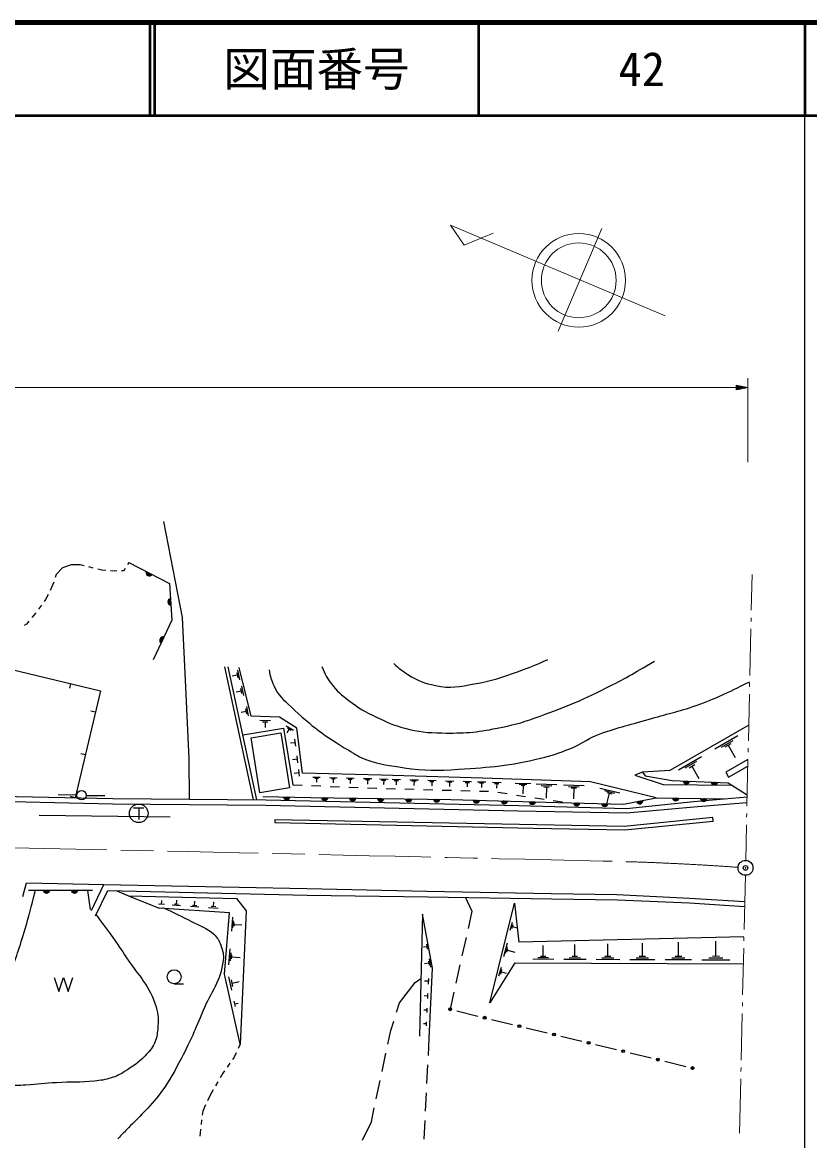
# Model space of a CAD drawing. Units: millimetres, scale not verified. Extents: x 40000 to 680000, y 20000 to 380000.
# Drawn here: x 495085 to 579500, y 260079 to 380000 of the extents above; entities that cross this region are included whole.
import ezdxf
from ezdxf.enums import TextEntityAlignment as Align

# ---------------------------------------------------------------- set-up
doc = ezdxf.new("R2010")
doc.units = ezdxf.units.MM
doc.header["$LTSCALE"] = 1000
doc.header["$PDMODE"] = 32
doc.header["$PDSIZE"] = 500
doc.linetypes.add('CHAIN', pattern=[18.5, 12, -1.5, 3.5, -1.5])
for name, color, linetype, lineweight in [('M-BGD', 7, 'Continuous', 25), ('M-BGD-EXST', 7, 'Continuous', 25), ('M-BGD-HTXT', 7, 'Continuous', 13), ('M-BMK', 2, 'CHAIN', 13), ('M-BMK-SRVR', 3, 'Continuous', 25), ('M-STR-HTXT', 7, 'Continuous', 13), ('M-STR-STRD', 7, 'Continuous', 25), ('M-TTL', 2, 'Continuous', 140), ('M-TTL-BAND', 7, 'Continuous', 25), ('M-TTL-LINE', 7, 'Continuous', 50)]:
    doc.layers.add(name, color=color, linetype=linetype, lineweight=lineweight)
doc.layers.add('M-OTRS', color=6, linetype='Continuous')
doc.layers.add('M-TTL-TXT', color=7, linetype='Continuous')
doc.styles.add('ＭＳ ゴシック', font='')
doc.styles.get('ＭＳ ゴシック').set_extended_font_data('MS Gothic')

msp = doc.modelspace()

# ---------------------------------------------------------------- linework, layer by layer
at = {"layer": 'M-BGD'}
for p, q in [((499391, 321522), (498709, 320804)), ((500324, 321809), (499391, 321522)), ((501292, 321809), (500324, 321809)), ((501710, 321711), (501292, 321809)), ((502684, 321483), (502197, 321597)), ((506093, 321417), (505957, 321199)), ((506495, 322060), (506358, 321841)), ((498709, 320804), (498597, 320459)), ((503589, 321271), (503171, 321369)), ((504021, 321236), (503589, 321271)), ((504952, 321163), (504519, 321197)), ((505204, 321172), (504952, 321163)), ((505957, 321199), (505704, 321190)), ((498332, 319638), (498065, 319091)), ((498444, 319983), (498332, 319638)), ((497579, 318095), (497421, 317886)), ((497846, 318642), (497579, 318095)), ((496517, 316690), (496359, 316481)), ((497120, 317488), (496818, 317089)), ((495534, 315476), (495264, 315317)), ((495788, 315785), (495534, 315476)), ((496359, 316481), (496105, 316172)), ((519851, 296638), (516801, 310887)), ((520209, 296635), (517160, 310884)), ((518130, 309981), (517586, 309871)), ((518078, 310236), (518181, 309726)), ((518163, 310518), (518368, 309498)), ((500246, 309096), (500129, 308609)), ((518542, 308294), (517998, 308185)), ((518491, 308549), (518594, 308039)), ((518576, 308832), (518781, 307811)), ((502912, 306033), (502426, 306148)), ((519076, 306115), (518532, 306005)), ((519024, 306370), (519127, 305860)), ((519109, 306652), (519314, 305632)), ((520547, 305169), (521707, 305133)), ((520832, 305005), (521412, 304987)), ((521122, 304996), (521103, 304378)), ((523379, 304576), (524147, 304086)), ((523698, 304228), (523436, 303819)), ((523506, 304351), (523890, 304106)), ((569349, 302098), (571811, 303518)), ((524316, 302755), (523825, 302692)), ((524269, 303124), (524364, 302387)), ((570059, 302289), (571290, 302999)), ((570461, 302302), (571077, 302657)), ((570769, 302480), (571526, 301166)), ((501829, 301443), (501342, 301558)), ((524499, 301339), (524594, 300602)), ((565457, 299854), (567919, 301274)), ((524546, 300970), (524055, 300907)), ((524686, 299886), (524781, 299149)), ((566167, 300045), (567398, 300755)), ((566570, 300058), (567185, 300413)), ((566878, 300236), (567635, 298923)), ((524733, 299518), (524242, 299454)), ((526243, 299065), (527032, 299045)), ((526438, 298955), (526832, 298945)), ((526635, 298950), (526624, 298529)), ((528015, 299019), (528837, 298997)), ((528217, 298904), (528629, 298893)), ((528423, 298898), (528411, 298459)), ((529820, 298971), (530677, 298948)), ((530031, 298851), (530459, 298840)), ((530245, 298845), (530233, 298388)), ((531659, 298922), (532551, 298899)), ((531879, 298798), (532325, 298786)), ((532102, 298792), (532089, 298316)), ((533383, 298877), (534292, 298851)), ((533606, 298750), (534061, 298736)), ((533834, 298743), (533820, 298258)), ((534728, 298838), (535637, 298811)), ((534952, 298710), (535406, 298697)), ((535179, 298703), (535165, 298218)), ((536639, 298782), (537545, 298755)), ((536862, 298654), (537315, 298641)), ((537088, 298648), (537074, 298164)), ((538546, 298726), (539448, 298699)), ((540450, 298670), (541349, 298643)), ((542350, 298614), (543246, 298587)), ((524096, 298228), (525095, 298189)), ((526094, 298150), (527093, 298111)), ((528093, 298072), (529092, 298033)), ((530091, 297994), (531090, 297955)), ((532090, 297915), (533068, 297877)), ((533068, 297877), (533089, 297877)), ((534088, 297848), (535088, 297820)), ((536088, 297792), (537087, 297764)), ((538087, 297736), (539086, 297708)), ((538768, 298599), (539219, 298585)), ((538994, 298592), (538979, 298111)), ((540086, 297679), (541086, 297651)), ((540671, 298543), (541120, 298530)), ((540896, 298537), (540882, 298057)), ((542085, 297623), (543085, 297595)), ((542570, 298488), (543018, 298475)), ((542794, 298481), (542780, 298003)), ((543870, 298569), (544766, 298543)), ((544084, 297567), (545084, 297538)), ((544091, 298443), (544538, 298430)), ((544314, 298436), (544300, 297959)), ((545482, 298515), (546435, 298481)), ((545716, 298379), (546192, 298362)), ((545954, 298371), (545936, 297863)), ((546077, 297440), (547066, 297291)), ((547942, 298427), (549615, 298367)), ((548356, 298300), (549193, 298270)), ((548561, 298181), (548980, 298166)), ((548771, 298174), (548739, 297281)), ((550180, 298347), (552408, 298267)), ((550731, 298178), (551846, 298138)), ((551005, 298019), (551562, 298000)), ((551283, 298010), (551241, 296821)), ((553109, 298242), (555338, 298162)), ((553661, 298073), (554775, 298033)), ((553934, 297915), (554491, 297895)), ((554213, 297905), (554170, 296716)), ((556997, 297888), (559154, 297373)), ((557502, 297615), (558581, 297358)), ((557738, 297407), (558277, 297279)), ((500936, 297127), (498937, 297176)), ((500746, 296854), (500259, 296969)), ((501936, 297108), (503936, 297077)), ((548055, 297142), (549044, 296993)), ((550033, 296845), (551022, 296696)), ((552011, 296547), (553000, 296399)), ((558007, 297343), (557733, 296193)), ((495122, 286275), (495520, 287711)), ((495520, 287711), (503819, 287540)), ((495747, 286930), (502600, 286930)), ((502384, 284849), (502115, 286894)), ((505202, 286885), (506466, 286316)), ((506466, 286316), (509757, 285024)), ((510315, 285386), (509681, 285430)), ((509998, 285408), (510028, 285830)), ((511828, 285397), (511389, 285428)), ((511609, 285413), (511641, 285881)), ((513558, 285276), (513591, 285745)), ((515575, 285153), (515613, 285696)), ((542599, 286162), (543280, 284674)), ((545217, 274843), (547872, 285535)), ((547872, 285535), (548321, 281355)), ((512040, 285265), (511161, 285326)), ((513989, 285128), (513110, 285189)), ((513778, 285260), (513338, 285291)), ((516075, 284981), (515057, 285053)), ((515830, 285135), (515321, 285171)), ((537994, 284351), (537671, 271291)), ((543280, 284674), (542871, 282835)), ((517532, 282529), (517657, 284049)), ((517664, 282900), (517727, 283660)), ((517781, 283082), (517812, 283462)), ((517797, 283272), (518607, 283205)), ((547406, 282635), (547643, 283495)), ((547580, 282818), (547699, 283248)), ((547639, 283033), (548098, 282906)), ((542655, 281859), (542222, 279906)), ((572458, 281927), (548321, 281355)), ((517237, 278947), (517378, 280656)), ((538452, 280873), (538082, 280811)), ((538406, 281151), (538498, 280596)), ((546700, 279830), (547107, 281300)), ((546900, 280170), (547103, 280905)), ((547049, 280327), (547151, 280694)), ((550936, 279818), (550941, 281017)), ((554328, 279822), (554333, 281098)), ((557868, 279827), (557874, 281182)), ((561564, 279832), (561570, 281269)), ((565422, 279837), (565429, 281361)), ((569449, 279842), (569456, 281456)), ((517386, 279365), (517457, 280220)), ((517518, 279569), (517553, 279996)), ((517536, 279783), (518447, 279708)), ((538703, 279569), (538850, 278693)), ((547100, 280511), (547884, 280294)), ((552059, 279513), (549810, 279523)), ((551498, 279665), (550373, 279670)), ((551217, 279817), (550655, 279819)), ((555522, 279498), (553131, 279508)), ((554925, 279660), (553729, 279665)), ((554627, 279821), (554029, 279823)), ((559137, 279483), (556597, 279494)), ((558503, 279655), (557233, 279660)), ((558186, 279825), (557551, 279828)), ((562911, 279466), (560215, 279478)), ((562237, 279649), (560890, 279655)), ((561901, 279830), (561227, 279833)), ((566849, 279450), (563992, 279462)), ((566136, 279643), (564707, 279649)), ((565779, 279835), (565065, 279838)), ((570960, 279432), (567934, 279445)), ((570205, 279637), (568691, 279643)), ((569827, 279840), (569070, 279844)), ((538660, 279112), (538193, 279033)), ((538623, 279331), (538696, 278893)), ((542005, 278930), (541572, 276977)), ((547890, 279131), (545217, 274843)), ((546188, 277738), (546451, 278687)), ((546380, 277940), (546512, 278415)), ((547890, 279131), (572392, 279026)), ((498489, 277576), (498989, 276076)), ((498989, 276076), (499489, 277576)), ((499489, 277576), (499989, 276076)), ((499989, 276076), (500489, 277576)), ((517548, 276216), (517230, 277648)), ((517659, 276616), (517500, 277332)), ((517580, 276974), (518343, 277144)), ((535518, 274843), (537205, 277032)), ((537205, 277032), (537824, 277455)), ((538603, 277164), (538217, 277182)), ((538616, 277453), (538589, 276874)), ((546446, 278177), (546952, 278037)), ((511365, 276901), (512365, 276901)), ((538540, 275848), (538515, 275324)), ((541355, 276001), (540947, 274162)), ((517934, 274474), (517813, 275019)), ((517874, 274746), (518237, 274827)), ((535203, 273849), (535518, 274843)), ((538527, 275586), (538178, 275603)), ((538454, 274064), (538140, 274079)), ((538465, 274299), (538443, 273828)), ((541676, 273985), (543932, 273439)), ((534586, 271901), (534901, 272896)), ((538384, 272594), (538104, 272607)), ((538394, 272804), (538374, 272384)), ((545390, 273086), (547645, 272539)), ((534272, 270427), (534586, 271901)), ((538619, 269217), (538712, 271076)), ((549103, 272186), (551359, 271640)), ((552817, 271286), (555072, 270740)), ((518422, 270430), (518211, 269959)), ((556530, 270387), (558786, 269841)), ((517794, 269031), (517618, 268782)), ((518006, 269503), (517794, 269031)), ((533649, 267493), (534065, 269449)), ((560244, 269487), (562499, 268941)), ((516751, 267558), (516574, 267309)), ((517329, 268374), (517040, 267966)), ((538470, 266221), (538570, 268218)), ((563957, 268588), (566213, 268041)), ((516036, 266377), (515786, 265944)), ((516574, 267309), (516286, 266810)), ((533026, 264558), (533441, 266515)), ((515535, 265511), (515247, 265013)), ((538321, 263224), (538421, 265222)), ((514728, 263907), (514422, 263254)), ((515247, 265013), (514941, 264360)), ((514422, 263254), (514368, 262815)), ((532505, 262106), (532818, 263580)), ((514308, 262319), (514248, 261822)), ((531539, 260116), (532505, 262106)), ((538172, 260228), (538271, 262226)), ((514135, 260886), (514129, 260542)), ((514188, 261326), (514135, 260886))]:
    msp.add_line(p, q, dxfattribs=at)
for points in [[(510226, 326473), (512235, 316176), (512576, 308695), (512917, 301035), (512954, 296698)], [(506495, 322060), (510872, 319835), (511123, 315889), (509114, 311655)], [(493829, 310633), (503454, 308327), (500746, 296854)], [(563044, 296857), (555992, 298539), (544422, 298953), (533586, 299272), (525139, 299495), (524518, 304323), (522669, 305503), (519610, 305598), (518335, 310809)], [(572968, 304647), (564511, 299770), (561569, 299609)], [(518749, 303590), (523084, 304307), (524096, 298228)], [(572885, 300953), (570503, 299609), (570806, 299071), (572869, 300235)], [(561569, 299609), (560744, 299268), (563793, 298263), (571157, 298210)], [(561569, 299609), (561852, 299216), (564773, 298706), (570781, 298451), (572800, 297158)], [(136137, 296257), (167237, 296375), (188191, 296519), (213019, 296626), (238421, 296770), (265402, 296913), (323598, 297380), (340102, 297487), (371496, 297703), (409671, 297990), (436473, 297810), (460942, 297703), (489286, 297093), (504786, 296770), (521183, 296626), (548307, 296016), (559878, 295693), (567063, 296456), (572795, 296940)], [(136920, 295569), (167385, 295698), (188231, 295707), (213023, 295797), (238372, 296030), (265335, 296102), (323584, 296424), (340142, 296640), (371572, 296873), (409676, 296927), (436351, 297034), (460946, 296873), (489237, 296541), (504755, 296209), (521147, 296057), (548258, 295451), (559896, 295239), (567076, 295864), (572782, 296343)], [(520853, 296977), (526000, 296881), (541020, 296666), (552534, 296355), (559538, 296156), (563044, 296857), (570246, 296725)], [(502483, 284750), (503819, 287540), (525589, 287100), (538443, 286840), (551799, 286598), (558831, 286491), (566617, 286096), (572543, 285718)], [(502940, 284181), (504241, 286908), (525620, 286410), (538510, 286236), (551869, 285994), (558883, 285886), (566634, 285598), (572531, 285203)], [(506466, 286316), (518028, 286038), (519077, 284719), (518422, 270430)], [(518422, 270430), (516754, 277947), (517292, 284495), (509757, 285024)], [(538712, 271076), (539070, 278575), (537994, 284351)]]:
    msp.add_lwpolyline(points, dxfattribs=at)
msp.add_lwpolyline([(522793, 303793), (523743, 297909), (520556, 297394), (519606, 303278)], close=True, dxfattribs=at)
for centre, radius in [((501436, 297115), 500), ((511365, 277651), 750), ((540947, 274162), 150), ((540947, 274162), 120), ((540947, 274162), 100), ((544661, 273262), 150), ((544661, 273262), 120), ((544661, 273262), 100), ((548374, 272363), 150), ((548374, 272363), 120), ((548374, 272363), 100), ((552088, 271463), 150), ((552088, 271463), 120), ((552088, 271463), 100), ((555801, 270564), 150), ((555801, 270564), 120), ((555801, 270564), 100), ((559515, 269664), 150), ((559515, 269664), 120), ((559515, 269664), 100), ((563228, 268764), 150), ((563228, 268764), 120), ((563228, 268764), 100), ((566942, 267865), 150), ((566942, 267865), 120), ((566942, 267865), 100)]:
    msp.add_circle(centre, radius, dxfattribs=at)
for centre, radius, start, end in [((508708, 320996), 354, 161.85788, 324.26306), ((508708, 320996), 283, 164.08192, 322.03902), ((508708, 320996), 212, 167.82825, 318.2927), ((508708, 320996), 142, 175.53998, 310.58097), ((508708, 320996), 100, 185.85764, 300.2633), ((511052, 317866), 354, 102.4386, 264.84377), ((511052, 317866), 283, 104.66263, 262.61974), ((511052, 317866), 212, 108.40896, 258.87341), ((511052, 317866), 142, 116.12069, 251.16168), ((511052, 317866), 100, 126.43835, 240.84402), ((510167, 313749), 354, 73.4095, 235.81468), ((510167, 313749), 283, 75.63354, 233.59064), ((510167, 313749), 212, 79.37987, 229.84432), ((510167, 313749), 142, 87.0916, 222.13259), ((510167, 313749), 100, 97.40926, 211.81493), ((566280, 298696), 354, 186.36722, 348.7724), ((566280, 298696), 283, 188.59126, 346.54836), ((566280, 298696), 212, 192.33758, 342.80203), ((566280, 298696), 142, 200.04931, 335.0903), ((566280, 298696), 100, 210.36698, 324.77264), ((569277, 298569), 354, 186.36722, 348.7724), ((569277, 298569), 283, 188.59126, 346.54836), ((569277, 298569), 212, 192.33758, 342.80203), ((569277, 298569), 142, 200.04931, 335.0903), ((569277, 298569), 100, 210.36698, 324.77264), ((523427, 296983), 354, 187.73322, 350.13839), ((523427, 296983), 283, 189.95725, 347.91435), ((523427, 296983), 212, 193.70358, 344.16803), ((523427, 296983), 142, 201.41531, 336.4563), ((523427, 296983), 100, 211.73297, 326.13864), ((527511, 296914), 354, 187.97678, 350.38196), ((527511, 296914), 283, 190.20082, 348.15792), ((527511, 296914), 212, 193.94715, 344.4116), ((527511, 296914), 142, 201.65888, 336.69987), ((527511, 296914), 100, 211.97654, 326.38221), ((530511, 296871), 354, 187.97678, 350.38196), ((530511, 296871), 283, 190.20082, 348.15792), ((530511, 296871), 212, 193.94715, 344.4116), ((530511, 296871), 142, 201.65888, 336.69987), ((530511, 296871), 100, 211.97654, 326.38221), ((533511, 296828), 354, 187.97678, 350.38196), ((533511, 296828), 283, 190.20082, 348.15792), ((533511, 296828), 212, 193.94715, 344.4116), ((533511, 296828), 142, 201.65888, 336.69987), ((533511, 296828), 100, 211.97654, 326.38221), ((536510, 296785), 354, 187.97678, 350.38196), ((536510, 296785), 283, 190.20082, 348.15792), ((536510, 296785), 212, 193.94715, 344.4116), ((536510, 296785), 142, 201.65888, 336.69987), ((536510, 296785), 100, 211.97654, 326.38221), ((539510, 296742), 354, 187.97678, 350.38196), ((539510, 296742), 283, 190.20082, 348.15792), ((539510, 296742), 212, 193.94715, 344.4116), ((539510, 296742), 142, 201.65888, 336.69987), ((539510, 296742), 100, 211.97654, 326.38221), ((543779, 296646), 354, 187.25139, 349.65657), ((543779, 296646), 283, 189.47543, 347.43253), ((543779, 296646), 212, 193.22176, 343.68621), ((543779, 296646), 142, 200.93349, 335.97448), ((543779, 296646), 100, 211.25115, 325.65682), ((546778, 296565), 354, 187.25139, 349.65657), ((546778, 296565), 283, 189.47543, 347.43253), ((546778, 296565), 212, 193.22176, 343.68621), ((546778, 296565), 142, 200.93349, 335.97448), ((546778, 296565), 100, 211.25115, 325.65682), ((549777, 296484), 354, 187.25139, 349.65657), ((549777, 296484), 283, 189.47543, 347.43253), ((549777, 296484), 212, 193.22176, 343.68621), ((549777, 296484), 142, 200.93349, 335.97448), ((549777, 296484), 100, 211.25115, 325.65682), ((554538, 296353), 354, 187.16828, 349.57346), ((554538, 296353), 283, 189.39232, 347.34942), ((554538, 296353), 212, 193.13864, 343.60309), ((554538, 296353), 142, 200.85037, 335.89136), ((554538, 296353), 100, 211.16803, 325.5737), ((557537, 296267), 354, 187.16828, 349.57346), ((557537, 296267), 283, 189.39232, 347.34942), ((557537, 296267), 212, 193.13864, 343.60309), ((557537, 296267), 142, 200.85037, 335.89136), ((557537, 296267), 100, 211.16803, 325.5737), ((561280, 296560), 354, 200.10734, 2.51252), ((561280, 296560), 283, 202.33138, 0.28848), ((561280, 296560), 212, 206.07771, 356.54216), ((561280, 296560), 142, 213.78944, 348.83043), ((561280, 296560), 100, 224.1071, 338.51276), ((565146, 296873), 354, 187.74294, 350.14812), ((565146, 296873), 283, 189.96698, 347.92408), ((565146, 296873), 212, 193.71331, 344.17776), ((565146, 296873), 142, 201.42504, 336.46603), ((565146, 296873), 100, 211.7427, 326.14837), ((568146, 296818), 354, 187.74294, 350.14812), ((568146, 296818), 283, 189.96698, 347.92408), ((568146, 296818), 212, 193.71331, 344.17776), ((568146, 296818), 142, 201.42504, 336.46603), ((568146, 296818), 100, 211.7427, 326.14837), ((497673, 286984), 354, 188.79741, 351.20259), ((497673, 286984), 283, 191.02145, 348.97855), ((497673, 286984), 212, 194.76778, 345.23222), ((497673, 286984), 142, 202.47951, 337.52049), ((497673, 286984), 100, 212.79717, 327.20283), ((500673, 286984), 354, 188.79741, 351.20259), ((500673, 286984), 283, 191.02145, 348.97855), ((500673, 286984), 212, 194.76778, 345.23222), ((500673, 286984), 142, 202.47951, 337.52049), ((500673, 286984), 100, 212.79717, 327.20283)]:
    msp.add_arc(centre, radius, start, end, dxfattribs=at)
for points, knots in [([(527203, 310910), (527572, 310041), (527731, 309718), (528219, 309048), (528811, 308235), (529285, 307883), (530082, 307270), (531152, 306446), (531826, 306070), (533045, 305492), (534200, 304945), (534859, 304635), (536093, 304306), (537607, 303903), (538506, 303825), (540073, 303798), (542396, 303759), (543722, 303843), (545999, 304306), (547611, 304634), (548516, 304850), (550063, 305407), (553103, 306502), (554800, 307167), (557683, 308624), (559745, 309666), (560462, 310062), (562848, 311503)], [0, 0, 0, 0, 1, 1, 1, 2, 2, 2, 3, 3, 3, 4, 4, 4, 5, 5, 5, 6, 6, 6, 7, 7, 7, 8, 8, 8, 9, 9, 9, 9]), ([(534908, 311249), (535542, 310659), (535797, 310471), (536432, 310064), (537481, 309390), (538176, 309139), (539395, 308878), (540981, 308539), (541944, 308784), (543544, 309048), (545445, 309360), (546474, 309748), (548285, 310402), (549527, 310851), (549962, 311023), (551418, 311672)], [0, 0, 0, 0, 1, 1, 1, 2, 2, 2, 3, 3, 3, 4, 4, 4, 5, 5, 5, 5]), ([(521531, 310572), (521660, 309813), (521759, 309510), (522039, 308878), (522505, 307825), (523061, 307380), (523901, 306592), (526107, 304525), (527477, 303469), (530082, 301936), (530821, 301500), (531217, 301194), (532029, 300920), (533535, 300411), (534436, 300302), (536009, 300073), (538268, 299744), (539572, 299763), (541851, 299904), (545314, 300118), (547280, 300285), (550656, 301089), (551907, 301387), (552596, 301623), (553789, 302105), (554954, 302576), (555502, 303074), (556667, 303544), (558753, 304386), (560018, 304588), (562171, 305238), (564180, 305844), (565350, 306044), (567327, 306749), (569640, 307573), (570436, 307991), (573073, 309296)], [0, 0, 0, 0, 1, 1, 1, 2, 2, 2, 3, 3, 3, 4, 4, 4, 5, 5, 5, 6, 6, 6, 7, 7, 7, 8, 8, 8, 9, 9, 9, 10, 10, 10, 11, 11, 11, 12, 12, 12, 12]), ([(502996, 284297), (504606, 282136), (505053, 281526), (506266, 279678), (507581, 277675), (508752, 276719), (509423, 274419), (509684, 273528), (509686, 272972), (509593, 272048), (509531, 271442), (509511, 271077), (509254, 270524), (508976, 269924), (508695, 269648), (508238, 269170), (507489, 268385), (506952, 268059), (506037, 267476), (505513, 267143), (505189, 266988), (504597, 266799), (503924, 266584), (503522, 266543), (502819, 266460), (501241, 266276), (500341, 266386), (498755, 266291), (497464, 266213), (496745, 266106), (495453, 266037), (494693, 265996), (494267, 265972), (493506, 265952), (493440, 265951), (493402, 265943), (493337, 265952), (492648, 266048), (492301, 266321), (491728, 266714), (491252, 267041), (491178, 267493), (491135, 268069), (491002, 269869), (491903, 270779), (492381, 272520), (492932, 274527), (493169, 275671), (493753, 277669), (494342, 279685), (494813, 280771), (495390, 282791), (495850, 284398), (495990, 284936), (496480, 286930)], [0, 0, 0, 0, 1, 1, 1, 2, 2, 2, 3, 3, 3, 4, 4, 4, 5, 5, 5, 6, 6, 6, 7, 7, 7, 8, 8, 8, 9, 9, 9, 10, 10, 10, 11, 11, 11, 12, 12, 12, 13, 13, 13, 14, 14, 14, 15, 15, 15, 16, 16, 16, 17, 17, 17, 18, 18, 18, 18]), ([(510101, 285087), (511612, 284391), (512034, 284206), (513233, 283563), (514173, 283059), (514835, 282948), (515604, 282208), (516001, 281827), (516179, 281541), (516366, 281023), (516582, 280425), (516696, 280046), (516620, 279414), (516346, 277134), (515329, 276070), (514433, 273955), (513589, 271963), (513147, 270827), (512133, 268916), (511375, 267488), (510982, 266656), (510016, 265360), (509259, 264344), (508766, 263828), (507899, 262904), (507275, 262239), (506892, 261899), (506257, 261245), (505895, 260872), (505779, 260753), (505333, 260285)], [0, 0, 0, 0, 1, 1, 1, 2, 2, 2, 3, 3, 3, 4, 4, 4, 5, 5, 5, 6, 6, 6, 7, 7, 7, 8, 8, 8, 9, 9, 9, 10, 10, 10, 10])]:
    msp.add_open_spline(points, degree=3, knots=knots, dxfattribs=at)
at = {"layer": 'M-BGD-EXST'}
for p, q in [((507012, 295778), (508112, 295778)), ((507562, 295778), (507562, 294528))]:
    msp.add_line(p, q, dxfattribs=at)
msp.add_circle((507562, 295178), 1000, dxfattribs=at)
at = {"layer": 'M-BGD-HTXT'}
for p, q in [((540992, 358264), (542456, 356116)), ((564021, 348533), (540992, 358264)), ((542456, 356116), (545552, 357410)), ((552531, 346897), (557215, 357889)), ((573245, 316949), (573331, 320774)), ((573218, 315750), (573227, 316150)), ((573088, 309951), (573200, 314950)), ((573061, 308751), (573070, 309151)), ((572930, 302953), (573043, 307952)), ((572903, 301753), (572912, 302153)), ((572773, 295955), (572885, 300953)), ((572746, 294755), (572755, 295155)), ((572642, 290130), (572728, 293955)), ((572475, 282705), (572606, 288531)), ((572448, 281506), (572457, 281906)), ((572318, 275707), (572430, 280706)), ((572291, 274507), (572300, 274907)), ((572160, 268709), (572273, 273708)), ((572133, 267509), (572142, 267909)), ((571984, 260884), (572115, 266709))]:
    msp.add_line(p, q, dxfattribs=at)
for radius in [5016, 4013]:
    msp.add_circle((554745, 352336), radius, dxfattribs=at)
at = {"layer": 'M-BMK'}
msp.add_line((473649, 291922), (512749, 291087), dxfattribs=at)
for centre, radius, start, end in [((-2825397, -145309858), 145639206, 88.66907, 88.68663), ((551640, 9114), 281001, 85.88059, 88.83193)]:
    msp.add_arc(centre, radius, start, end, dxfattribs=at)
at = {"layer": 'M-BMK-SRVR'}
msp.add_circle((572624, 289331), 800, dxfattribs=at)
at = {"layer": 'M-OTRS'}
msp.add_point((572624, 289331), dxfattribs=at)
at = {"layer": 'M-STR-HTXT'}
for p, q in [((572883, 332831), (572886, 341831)), ((137848, 340974), (571636, 340832)), ((571636, 341082), (571635, 340582)), ((572886, 340831), (571635, 340582)), ((572385, 340732), (571635, 340732)), ((571635, 340682), (572135, 340682)), ((571885, 340632), (571635, 340632)), ((572886, 340831), (571636, 341082)), ((571886, 341032), (571636, 341032)), ((571636, 340982), (572136, 340982)), ((572386, 340932), (571636, 340932)), ((571636, 340882), (572636, 340881)), ((572886, 340831), (571636, 340832)), ((571636, 340782), (572636, 340781))]:
    msp.add_line(p, q, dxfattribs=at)
at = {"layer": 'M-STR-STRD'}
for p, q in [((496879, 294998), (510926, 294801)), ((559607, 293763), (522144, 294492)), ((522144, 294492), (522147, 294200)), ((569133, 294719), (559607, 293763)), ((569148, 294344), (569133, 294719))]:
    msp.add_line(p, q, dxfattribs=at)
msp.add_lwpolyline([(522147, 294200), (549845, 293572), (559676, 293393), (569148, 294344)], dxfattribs=at)
at = {"layer": 'M-TTL'}
msp.add_line((680000, 380000), (40000, 380000), dxfattribs=at)
at = {"layer": 'M-TTL-BAND'}
msp.add_line((579000, 20000), (579000, 370000), dxfattribs=at)
at = {"layer": 'M-TTL-LINE'}
for p, q in [((508747, 380000), (508747, 370000)), ((509247, 380000), (509247, 370000)), ((543997, 380000), (543997, 370000)), ((579000, 380000), (579000, 370000)), ((40000, 370000), (680000, 370000))]:
    msp.add_line(p, q, dxfattribs=at)

# ---------------------------------------------------------------- texts
at = {"layer": 'M-TTL-TXT', "style": 'ＭＳ ゴシック'}
for s, p in [('図面番号', (526622, 375000)), ('42', (561497, 375000))]:
    msp.add_text(s, height=3666, dxfattribs=at).set_placement(p, align=Align.MIDDLE_CENTER)

doc.saveas('drawing.dxf')
